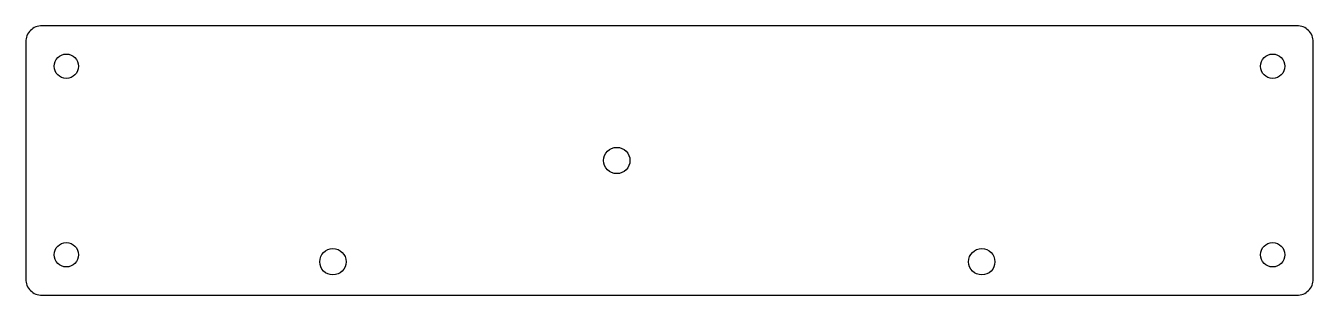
# Model space of a CAD drawing. Header units: millimetres. Extents: x -79 to 79, y -17 to 17.
import ezdxf

# ---------------------------------------------------------------- set-up
doc = ezdxf.new("R2010")
doc.units = ezdxf.units.MM
doc.layers.get('0').update_dxf_attribs({"linetype": 'CONTINUOUS'})

msp = doc.modelspace()

# ---------------------------------------------------------------- linework, layer by layer
msp.add_lwpolyline([(-79.375, -14.637, 0.4142136), (-77.375, -16.637), (77.375, -16.637, 0.4142136), (79.375, -14.637), (79.375, 14.637, 0.4142136), (77.375, 16.637), (-77.375, 16.637, 0.4142136), (-79.375, 14.637)], format="xyb", close=True)
for centre, radius in [((-74.375, 11.637), 1.5), ((74.375, 11.637), 1.5), ((-6.5, 0), 1.625), ((-74.375, -11.637), 1.5), ((-41.5, -12.5), 1.625), ((38.5, -12.5), 1.625), ((74.375, -11.637), 1.5)]:
    msp.add_circle(centre, radius)

doc.saveas('drawing.dxf')
